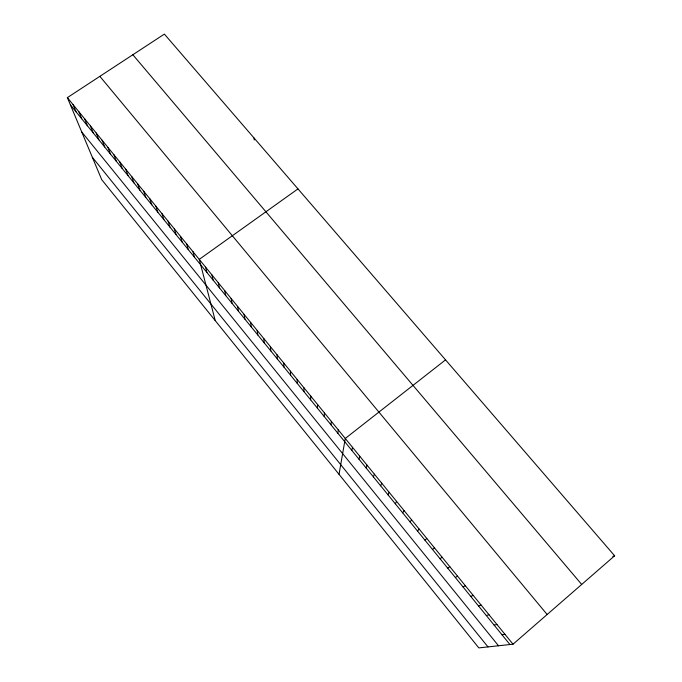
<?xml version="1.0" encoding="UTF-8"?>
<svg xmlns="http://www.w3.org/2000/svg" width="682" height="682" viewBox="0 0 682 682"><rect width="100%" height="100%" fill="white"/><g stroke="black" fill="none" stroke-linecap="round" stroke-linejoin="round"><path stroke-width="1.02" d="M310.651 399.857L310.728 396.089M317.403 408.143L317.565 404.477M324.18 416.463L324.444 412.917M330.992 424.826L331.35 421.382M337.829 433.223L338.289 429.899M339.031 474.322L345.271 438.458L445.542 359.874M351.827 450.41L352.492 447.315M358.979 459.191L359.746 456.215M366.174 468.023L367.044 465.167M373.404 476.897L374.375 474.161M380.658 485.814L381.75 483.197M387.964 494.774L389.158 492.285M395.296 503.776L396.6 501.415M402.67 512.83L404.085 510.588M410.078 521.935L411.604 519.812M417.529 531.073L419.166 529.087M425.014 540.263L426.77 538.405M432.533 549.504L434.408 547.774M513.026 644.2L614.635 555.787L164.371 34.1L67.365 97.628L101.712 179.664L478.824 647.9L513.026 644.2L67.365 97.628M440.095 558.788L442.081 557.194M297.974 188.897L199.255 259.373L215.248 320.634M447.699 568.123L449.805 566.665M455.337 577.501L457.562 576.179M463.018 586.929L465.363 585.744M470.733 596.409L473.206 595.36M612.837 556.427L614.635 555.787M478.5 605.931L481.083 605.028M486.292 615.505L489.003 614.738M494.135 625.13L496.973 624.507M502.012 634.806L504.978 634.328M132.845 54.748L581.695 584.448M99.862 76.341L547.152 614.508M70.399 104.875L509.94 644.533M81.746 131.976L498.508 645.769M92.343 157.286L487.988 646.911M73.085 104.636L76.052 111.814M78.831 111.678L81.729 118.779M84.594 118.753L87.432 125.778M90.391 125.863L93.153 132.811M96.205 132.999L98.907 139.87M102.053 140.168L104.678 146.962M107.927 147.363L110.484 154.081M113.826 154.601L116.307 161.242M119.751 161.864L122.163 168.428M125.701 169.162L128.037 175.641M131.677 176.493L133.945 182.895M137.679 183.859L139.878 190.176M143.714 191.258L145.837 197.49M149.767 198.692L151.822 204.839M155.854 206.152L157.832 212.221M161.975 213.654L163.868 219.63M168.113 221.19L169.929 227.08M174.285 228.751L176.024 234.557M180.483 236.356L182.145 242.076M186.715 243.994L188.292 249.621M192.963 251.667L194.472 257.208M205.563 267.122L206.91 272.476M211.906 274.897L213.168 280.166M218.283 282.715L219.459 287.889M224.685 290.566L225.776 295.647M231.121 298.46L232.127 303.439M237.583 306.38L238.504 311.273M244.071 314.351L244.915 319.133M250.601 322.347L251.351 327.036M257.157 330.386L257.813 334.981M263.738 338.46L264.309 342.961M270.353 346.575L270.839 350.974M254.045 138.003L254.241 139.946M277.003 354.734L277.395 359.022M283.686 362.926L283.985 367.112M290.396 371.153L290.609 375.236M297.139 379.431L297.258 383.403M303.916 387.743L303.942 391.613"/></g></svg>
